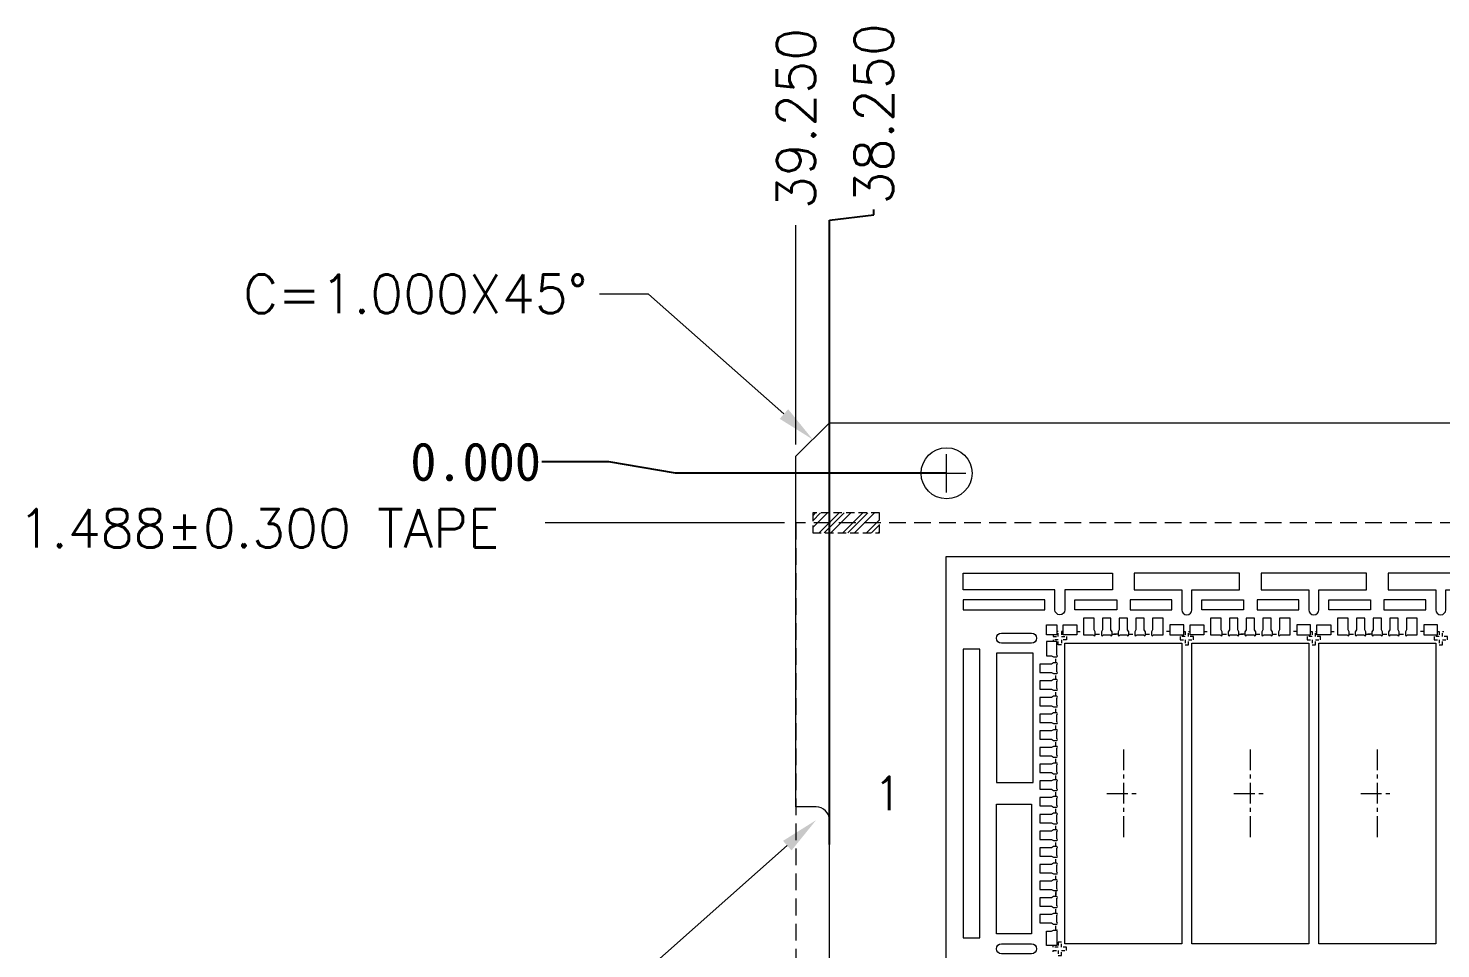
# Model space of a CAD drawing. Header units: millimetres. Extents: x -229 to -105, y -151 to 3.
# Drawn here: x -227.8 to -185.51, y -24.16 to 3.4 of the extents above; entities that cross this region are included whole.
import ezdxf

# ---------------------------------------------------------------- set-up
doc = ezdxf.new("R2010")
doc.units = ezdxf.units.MM
for name, pattern in [('CENTER', [2, 1.25, -0.25, 0.25, -0.25]), ('DASHED', [0.75, 0.5, -0.25]), ('HIDDEN', [0.375, 0.25, -0.125])]:
    doc.linetypes.add(name, pattern=pattern)
for name, color, linetype in [('1', 7, 'Continuous'), ('1D', 4, 'Continuous'), ('ETCH', 4, 'Continuous'), ('PKG', 2, 'Continuous'), ('中心线', 1, 'CENTER'), ('标注', 6, 'Continuous')]:
    doc.layers.add(name, color=color, linetype=linetype)
doc.layers.add('DIM', color=4, linetype='Continuous', lineweight=18)
doc.styles.add('SIMPLEX', font='SIMPLEX')
doc.styles.get("Standard").update_dxf_attribs({"font": 'SimSun.ttf'})
doc.dimstyles.new('ISO-25', dxfattribs={"dimtxt": 0.1, "dimasz": 0.08, "dimexe": 0.015, "dimexo": 0.015, "dimgap": 0.02, "dimtad": 0, "dimzin": 1, "dimdsep": 46, "dimtxsty": 'Standard', "dimcen": 0.1, "dimadec": 0, "dimazin": 0, "dimtfac": 1, "dimtmove": 0, "dimatfit": 3, "dimfxl": 1, "dimarcsym": 0})

# ---------------------------------------------------------------- blocks, each defined once
blk = doc.blocks.new('*D0')
at = {"layer": 'Defpoints', "color": 0, "transparency": 16777216}
for p in [(4527.875, 1746.05), (4539.987, 1745.709), (4539.987, 1745.709)]:
    blk.add_point(p, dxfattribs=at)
at = {"layer": 'DIM', "color": 0, "lineweight": -2, "transparency": 16777216}
for p, q in [((4529.875, 1746.05), (4527.875, 1746.05)), ((4531.875, 1745.709), (4529.875, 1746.05)), ((4539.972, 1745.709), (4531.875, 1745.709))]:
    blk.add_line(p, q, dxfattribs=at)
at = {"layer": 'DIM', "color": 0, "lineweight": 9, "transparency": 16777216, "insert": (4525.891, 1746.05), "char_height": 1.15, "attachment_point": 5}
blk.add_mtext('0.000', dxfattribs=at)
blk = doc.blocks.new('*D34')
at = {"layer": 'Defpoints', "color": 0, "transparency": 16777216}
for p in [(4537.811, 1753.604), (4574.73, 1745.709), (4536.48, 1734.581)]:
    blk.add_point(p, dxfattribs=at)
at = {"layer": 'DIM', "color": 0, "lineweight": -2, "transparency": 16777216}
for p, q in [((4536.48, 1753.284), (4537.811, 1753.444)), ((4537.811, 1753.444), (4537.811, 1753.604)), ((4536.48, 1734.596), (4536.48, 1753.284))]:
    blk.add_line(p, q, dxfattribs=at)
at = {"layer": 'DIM', "color": 0, "lineweight": 9, "transparency": 16777216, "insert": (4537.811, 1756.472), "char_height": 1.15, "attachment_point": 5, "rotation": 90, "style": 'SIMPLEX'}
blk.add_mtext('38.250', dxfattribs=at)

msp = doc.modelspace()

# ---------------------------------------------------------------- hatches: boundary and pattern name
at = {"layer": 'ETCH', "lineweight": 9}
h = msp.add_hatch(dxfattribs=at)
h.set_pattern_fill('ANSI31', color=256, scale=2, style=0)
h.set_pattern_definition([(45, (-165.56398, -9.92434), (-0.1767767, 0.1767767), [])])
h.paths.add_polyline_path([(-204.314, -11.1123), (-204.314, -11.7123), (-202.314, -11.7123), (-202.314, -11.1123)])
h.paths.add_polyline_path([(-204.314, -83.7123), (-204.314, -83.1123), (-202.314, -83.1123), (-202.314, -83.7123)])
h = msp.add_hatch(dxfattribs=at)
h.set_pattern_fill('ANSI31', color=256, scale=4, style=0)
h.set_pattern_definition([(45, (-41.42513, 20.01857), (-0.3535534, 0.3535534), [])])
h.paths.add_polyline_path([(-204.314, -11.1123), (-204.314, -11.7123), (-202.314, -11.7123), (-202.314, -11.1123)])
h.paths.add_polyline_path([(-118.9251, -127.5574), (-118.9251, -126.3574), (-114.9251, -126.3574), (-114.9251, -127.5574)])

# ---------------------------------------------------------------- linework, layer by layer
at = {"lineweight": 0}
for p, q in [((-204.214, -19.9123, -0.0526), (-204.814, -19.9123, -0.0526)), ((-203.814, -39.5123, -0.0526), (-203.814, -20.3123, -0.0526))]:
    msp.add_line(p, q, dxfattribs=at)
at = {"lineweight": 9, "elevation": -0.0526}
for points in [[(-197.064, -14.0123), (-197.064, -13.4123), (-199.814, -13.4123), (-199.814, -12.9123), (-195.339, -12.9123), (-195.339, -13.4123), (-196.764, -13.4123), (-196.764, -14.0123, -1)], [(-192.964, -14.0123), (-192.964, -13.4123), (-191.539, -13.4123), (-191.539, -12.9123), (-194.689, -12.9123), (-194.689, -13.4123), (-193.264, -13.4123), (-193.264, -14.0123, 1)], [(-189.164, -14.0123), (-189.164, -13.4123), (-187.739, -13.4123), (-187.739, -12.9123), (-190.889, -12.9123), (-190.889, -13.4123), (-189.464, -13.4123), (-189.464, -14.0123, 1)], [(-185.364, -14.0123), (-185.364, -13.4123), (-183.939, -13.4123), (-183.939, -12.9123), (-187.089, -12.9123), (-187.089, -13.4123), (-185.664, -13.4123), (-185.664, -14.0123, 1)]]:
    msp.add_lwpolyline(points, format="xyb", close=True, dxfattribs=at)
for points in [[(-199.814, -13.7123), (-199.814, -14.0123), (-197.364, -14.0123), (-197.364, -13.7123)], [(-195.214, -14.0123), (-196.464, -14.0123), (-196.464, -13.7123), (-195.214, -13.7123)], [(-194.814, -14.0123), (-193.564, -14.0123), (-193.564, -13.7123), (-194.814, -13.7123)], [(-191.414, -14.0123), (-192.664, -14.0123), (-192.664, -13.7123), (-191.414, -13.7123)], [(-191.014, -14.0123), (-189.764, -14.0123), (-189.764, -13.7123), (-191.014, -13.7123)], [(-187.614, -14.0123), (-188.864, -14.0123), (-188.864, -13.7123), (-187.614, -13.7123)], [(-187.214, -14.0123), (-185.964, -14.0123), (-185.964, -13.7123), (-187.214, -13.7123)], [(-199.814, -23.8373), (-199.314, -23.8373), (-199.314, -15.1873), (-199.814, -15.1873)]]:
    msp.add_lwpolyline(points, close=True, dxfattribs=at)
at = {"lineweight": 9, "ltscale": 10, "elevation": -0.0526}
for points in [[(-197.764, -15.0123), (-198.664, -15.0123, -1), (-198.664, -14.7123), (-197.764, -14.7123, -1), (-197.764, -15.0123)], [(-197.764, -24.3123), (-198.664, -24.3123, -1), (-198.664, -24.0123), (-197.764, -24.0123, -1), (-197.764, -24.3123)]]:
    msp.add_lwpolyline(points, format="xyb", dxfattribs=at)
for points in [[(-198.814, -15.3123), (-198.814, -19.1873), (-197.714, -19.1873), (-197.714, -15.3123)], [(-198.814, -23.7123), (-198.814, -19.8373), (-197.764, -19.8373), (-197.764, -23.7123)]]:
    msp.add_lwpolyline(points, close=True, dxfattribs=at)
at = {"lineweight": 0}
msp.add_arc((-204.214, -20.3123, -0.0526), 0.4, 360, 90, dxfattribs=at)
at = {"layer": '1', "lineweight": 9}
for p, q in [((-204.814, -9.4123, -0.0526), (-203.814, -8.4123, -0.0526)), ((-203.814, -8.4123, -0.0526), (-128.314, -8.4123, -0.0526)), ((-204.814, -19.9123, -0.0526), (-204.814, -9.4123, -0.0526)), ((-197.314, -14.7673, -0.0526), (-197.314, -14.4623, -0.0526)), ((-197.314, -14.4623, -0.0526), (-197.009, -14.4623, -0.0526)), ((-197.009, -14.7673, -0.0526), (-197.314, -14.7673, -0.0526)), ((-197.009, -14.4623, -0.0526), (-197.009, -14.7673, -0.0526)), ((-196.819, -14.4623, -0.0526), (-196.404, -14.4623, -0.0526)), ((-196.819, -14.7673, -0.0526), (-196.819, -14.4623, -0.0526)), ((-196.404, -14.7673, -0.0526), (-196.819, -14.7673, -0.0526)), ((-196.404, -14.4623, -0.0526), (-196.404, -14.7673, -0.0526)), ((-193.209, -14.4623, -0.0526), (-193.624, -14.4623, -0.0526)), ((-193.624, -14.4623, -0.0526), (-193.624, -14.7673, -0.0526)), ((-193.624, -14.7673, -0.0526), (-193.209, -14.7673, -0.0526)), ((-193.209, -14.7673, -0.0526), (-193.209, -14.4623, -0.0526)), ((-193.019, -14.4623, -0.0526), (-192.604, -14.4623, -0.0526)), ((-193.019, -14.7673, -0.0526), (-193.019, -14.4623, -0.0526)), ((-192.604, -14.7673, -0.0526), (-193.019, -14.7673, -0.0526)), ((-192.604, -14.4623, -0.0526), (-192.604, -14.7673, -0.0526)), ((-189.409, -14.4623, -0.0526), (-189.824, -14.4623, -0.0526)), ((-189.824, -14.4623, -0.0526), (-189.824, -14.7673, -0.0526)), ((-189.824, -14.7673, -0.0526), (-189.409, -14.7673, -0.0526)), ((-189.409, -14.7673, -0.0526), (-189.409, -14.4623, -0.0526)), ((-189.219, -14.4623, -0.0526), (-188.804, -14.4623, -0.0526)), ((-189.219, -14.7673, -0.0526), (-189.219, -14.4623, -0.0526)), ((-188.804, -14.7673, -0.0526), (-189.219, -14.7673, -0.0526)), ((-188.804, -14.4623, -0.0526), (-188.804, -14.7673, -0.0526)), ((-185.609, -14.4623, -0.0526), (-186.024, -14.4623, -0.0526)), ((-186.024, -14.4623, -0.0526), (-186.024, -14.7673, -0.0526)), ((-186.024, -14.7673, -0.0526), (-185.609, -14.7673, -0.0526)), ((-185.609, -14.7673, -0.0526), (-185.609, -14.4623, -0.0526)), ((-197.314, -14.9573, -0.0526), (-197.314, -15.3873, -0.0526)), ((-197.009, -14.9573, -0.0526), (-197.314, -14.9573, -0.0526)), ((-197.314, -14.9573, -0.0526), (-197.314, -15.3723, -0.0526)), ((-197.009, -15.3723, -0.0526), (-197.009, -14.9573, -0.0526)), ((-197.314, -15.3873, -0.0526), (-197.164, -15.3873, -0.0526)), ((-197.164, -15.3873, -0.0526), (-197.107, -15.4223, -0.0526)), ((-197.107, -15.4223, -0.0526), (-197.009, -15.4223, -0.0526)), ((-197.009, -15.3723, -0.0526), (-197.009, -15.3723, -0.0526)), ((-197.314, -24.0673, -0.0526), (-197.314, -23.6373, -0.0526)), ((-197.314, -23.6373, -0.0526), (-197.164, -23.6373, -0.0526)), ((-197.314, -24.0673, -0.0526), (-197.314, -23.6523, -0.0526)), ((-197.164, -23.6373, -0.0526), (-197.107, -23.6023, -0.0526)), ((-197.107, -23.6023, -0.0526), (-197.009, -23.6023, -0.0526)), ((-197.009, -23.6523, -0.0526), (-197.009, -23.6523, -0.0526)), ((-197.009, -23.6523, -0.0526), (-197.009, -24.0673, -0.0526)), ((-197.009, -24.0673, -0.0526), (-197.314, -24.0673, -0.0526))]:
    msp.add_line(p, q, dxfattribs=at)
at = {"layer": '1', "color": 0, "lineweight": 9}
for p, q in [((-195.889, -14.2623, -0.0526), (-196.204, -14.2623, -0.0526)), ((-196.204, -14.2623, -0.0526), (-196.204, -14.7673, -0.0526)), ((-195.889, -14.6123, -0.0526), (-195.889, -14.2623, -0.0526)), ((-195.389, -14.2623, -0.0526), (-195.639, -14.2623, -0.0526)), ((-195.639, -14.2623, -0.0526), (-195.639, -14.6123, -0.0526)), ((-195.389, -14.6123, -0.0526), (-195.389, -14.2623, -0.0526)), ((-194.889, -14.2623, -0.0526), (-195.139, -14.2623, -0.0526)), ((-195.139, -14.2623, -0.0526), (-195.139, -14.6123, -0.0526)), ((-194.889, -14.6123, -0.0526), (-194.889, -14.2623, -0.0526)), ((-194.389, -14.2623, -0.0526), (-194.639, -14.2623, -0.0526)), ((-194.639, -14.2623, -0.0526), (-194.639, -14.6123, -0.0526)), ((-194.389, -14.6123, -0.0526), (-194.389, -14.2623, -0.0526)), ((-194.139, -14.2623, -0.0526), (-194.139, -14.6123, -0.0526)), ((-193.824, -14.2623, -0.0526), (-194.139, -14.2623, -0.0526)), ((-193.824, -14.7673, -0.0526), (-193.824, -14.2623, -0.0526)), ((-192.089, -14.2623, -0.0526), (-192.404, -14.2623, -0.0526)), ((-192.404, -14.2623, -0.0526), (-192.404, -14.7673, -0.0526)), ((-192.089, -14.6123, -0.0526), (-192.089, -14.2623, -0.0526)), ((-191.589, -14.2623, -0.0526), (-191.839, -14.2623, -0.0526)), ((-191.839, -14.2623, -0.0526), (-191.839, -14.6123, -0.0526)), ((-191.589, -14.6123, -0.0526), (-191.589, -14.2623, -0.0526)), ((-191.089, -14.2623, -0.0526), (-191.339, -14.2623, -0.0526)), ((-191.339, -14.2623, -0.0526), (-191.339, -14.6123, -0.0526)), ((-191.089, -14.6123, -0.0526), (-191.089, -14.2623, -0.0526)), ((-190.589, -14.2623, -0.0526), (-190.839, -14.2623, -0.0526)), ((-190.839, -14.2623, -0.0526), (-190.839, -14.6123, -0.0526)), ((-190.589, -14.6123, -0.0526), (-190.589, -14.2623, -0.0526)), ((-190.339, -14.2623, -0.0526), (-190.339, -14.6123, -0.0526)), ((-190.024, -14.2623, -0.0526), (-190.339, -14.2623, -0.0526)), ((-190.024, -14.7673, -0.0526), (-190.024, -14.2623, -0.0526)), ((-188.289, -14.2623, -0.0526), (-188.604, -14.2623, -0.0526)), ((-188.604, -14.2623, -0.0526), (-188.604, -14.7673, -0.0526)), ((-188.289, -14.6123, -0.0526), (-188.289, -14.2623, -0.0526)), ((-187.789, -14.2623, -0.0526), (-188.039, -14.2623, -0.0526)), ((-188.039, -14.2623, -0.0526), (-188.039, -14.6123, -0.0526)), ((-187.789, -14.6123, -0.0526), (-187.789, -14.2623, -0.0526)), ((-187.289, -14.2623, -0.0526), (-187.539, -14.2623, -0.0526)), ((-187.539, -14.2623, -0.0526), (-187.539, -14.6123, -0.0526)), ((-187.289, -14.6123, -0.0526), (-187.289, -14.2623, -0.0526)), ((-186.789, -14.2623, -0.0526), (-187.039, -14.2623, -0.0526)), ((-187.039, -14.2623, -0.0526), (-187.039, -14.6123, -0.0526)), ((-186.789, -14.6123, -0.0526), (-186.789, -14.2623, -0.0526)), ((-186.539, -14.2623, -0.0526), (-186.539, -14.6123, -0.0526)), ((-186.224, -14.2623, -0.0526), (-186.539, -14.2623, -0.0526)), ((-186.224, -14.7673, -0.0526), (-186.224, -14.2623, -0.0526)), ((-196.204, -14.7673, -0.0526), (-195.904, -14.7673, -0.0526)), ((-195.854, -14.6694, -0.0526), (-195.889, -14.6123, -0.0526)), ((-195.854, -14.7673, -0.0526), (-195.854, -14.6694, -0.0526)), ((-195.639, -14.6123, -0.0526), (-195.674, -14.6694, -0.0526)), ((-195.674, -14.6694, -0.0526), (-195.674, -14.7673, -0.0526)), ((-195.624, -14.7673, -0.0526), (-195.404, -14.7673, -0.0526)), ((-195.354, -14.6694, -0.0526), (-195.389, -14.6123, -0.0526)), ((-195.354, -14.7673, -0.0526), (-195.354, -14.6694, -0.0526)), ((-195.139, -14.6123, -0.0526), (-195.174, -14.6694, -0.0526)), ((-195.174, -14.6694, -0.0526), (-195.174, -14.7673, -0.0526)), ((-195.124, -14.7673, -0.0526), (-194.904, -14.7673, -0.0526)), ((-194.854, -14.6694, -0.0526), (-194.889, -14.6123, -0.0526)), ((-194.854, -14.7673, -0.0526), (-194.854, -14.6694, -0.0526)), ((-194.639, -14.6123, -0.0526), (-194.674, -14.6694, -0.0526)), ((-194.674, -14.6694, -0.0526), (-194.674, -14.7673, -0.0526)), ((-194.624, -14.7673, -0.0526), (-194.404, -14.7673, -0.0526)), ((-194.354, -14.6694, -0.0526), (-194.389, -14.6123, -0.0526)), ((-194.354, -14.7673, -0.0526), (-194.354, -14.6694, -0.0526)), ((-194.139, -14.6123, -0.0526), (-194.174, -14.6694, -0.0526)), ((-194.174, -14.6694, -0.0526), (-194.174, -14.7673, -0.0526)), ((-194.124, -14.7673, -0.0526), (-193.824, -14.7673, -0.0526)), ((-192.404, -14.7673, -0.0526), (-192.104, -14.7673, -0.0526)), ((-192.054, -14.6694, -0.0526), (-192.089, -14.6123, -0.0526)), ((-192.054, -14.7673, -0.0526), (-192.054, -14.6694, -0.0526)), ((-191.839, -14.6123, -0.0526), (-191.874, -14.6694, -0.0526)), ((-191.874, -14.6694, -0.0526), (-191.874, -14.7673, -0.0526)), ((-191.824, -14.7673, -0.0526), (-191.604, -14.7673, -0.0526)), ((-191.554, -14.6694, -0.0526), (-191.589, -14.6123, -0.0526)), ((-191.554, -14.7673, -0.0526), (-191.554, -14.6694, -0.0526)), ((-191.339, -14.6123, -0.0526), (-191.374, -14.6694, -0.0526)), ((-191.374, -14.6694, -0.0526), (-191.374, -14.7673, -0.0526)), ((-191.324, -14.7673, -0.0526), (-191.104, -14.7673, -0.0526)), ((-191.054, -14.6694, -0.0526), (-191.089, -14.6123, -0.0526)), ((-191.054, -14.7673, -0.0526), (-191.054, -14.6694, -0.0526)), ((-190.839, -14.6123, -0.0526), (-190.874, -14.6694, -0.0526)), ((-190.874, -14.6694, -0.0526), (-190.874, -14.7673, -0.0526)), ((-190.824, -14.7673, -0.0526), (-190.604, -14.7673, -0.0526)), ((-190.554, -14.6694, -0.0526), (-190.589, -14.6123, -0.0526)), ((-190.554, -14.7673, -0.0526), (-190.554, -14.6694, -0.0526)), ((-190.339, -14.6123, -0.0526), (-190.374, -14.6694, -0.0526)), ((-190.374, -14.6694, -0.0526), (-190.374, -14.7673, -0.0526)), ((-190.324, -14.7673, -0.0526), (-190.024, -14.7673, -0.0526)), ((-188.604, -14.7673, -0.0526), (-188.304, -14.7673, -0.0526)), ((-188.254, -14.6694, -0.0526), (-188.289, -14.6123, -0.0526)), ((-188.254, -14.7673, -0.0526), (-188.254, -14.6694, -0.0526)), ((-188.039, -14.6123, -0.0526), (-188.074, -14.6694, -0.0526)), ((-188.074, -14.6694, -0.0526), (-188.074, -14.7673, -0.0526)), ((-188.024, -14.7673, -0.0526), (-187.804, -14.7673, -0.0526)), ((-187.754, -14.6694, -0.0526), (-187.789, -14.6123, -0.0526)), ((-187.754, -14.7673, -0.0526), (-187.754, -14.6694, -0.0526)), ((-187.539, -14.6123, -0.0526), (-187.574, -14.6694, -0.0526)), ((-187.574, -14.6694, -0.0526), (-187.574, -14.7673, -0.0526)), ((-187.524, -14.7673, -0.0526), (-187.304, -14.7673, -0.0526)), ((-187.254, -14.6694, -0.0526), (-187.289, -14.6123, -0.0526)), ((-187.254, -14.7673, -0.0526), (-187.254, -14.6694, -0.0526)), ((-187.039, -14.6123, -0.0526), (-187.074, -14.6694, -0.0526)), ((-187.074, -14.6694, -0.0526), (-187.074, -14.7673, -0.0526)), ((-187.024, -14.7673, -0.0526), (-186.804, -14.7673, -0.0526)), ((-186.754, -14.6694, -0.0526), (-186.789, -14.6123, -0.0526)), ((-186.754, -14.7673, -0.0526), (-186.754, -14.6694, -0.0526)), ((-186.539, -14.6123, -0.0526), (-186.574, -14.6694, -0.0526)), ((-186.574, -14.6694, -0.0526), (-186.574, -14.7673, -0.0526)), ((-186.524, -14.7673, -0.0526), (-186.224, -14.7673, -0.0526)), ((-197.514, -15.6373, -0.0526), (-197.514, -15.8873, -0.0526)), ((-197.164, -15.6373, -0.0526), (-197.514, -15.6373, -0.0526)), ((-197.107, -15.6023, -0.0526), (-197.164, -15.6373, -0.0526)), ((-197.009, -15.6023, -0.0526), (-197.107, -15.6023, -0.0526)), ((-197.514, -15.8873, -0.0526), (-197.164, -15.8873, -0.0526)), ((-197.164, -15.8873, -0.0526), (-197.107, -15.9223, -0.0526)), ((-197.107, -15.9223, -0.0526), (-197.009, -15.9223, -0.0526)), ((-197.009, -15.8723, -0.0526), (-197.009, -15.6523, -0.0526)), ((-197.514, -16.1373, -0.0526), (-197.514, -16.3873, -0.0526)), ((-197.164, -16.1373, -0.0526), (-197.514, -16.1373, -0.0526)), ((-197.514, -16.3873, -0.0526), (-197.164, -16.3873, -0.0526)), ((-197.107, -16.1023, -0.0526), (-197.164, -16.1373, -0.0526)), ((-197.164, -16.3873, -0.0526), (-197.107, -16.4223, -0.0526)), ((-197.009, -16.1023, -0.0526), (-197.107, -16.1023, -0.0526)), ((-197.107, -16.4223, -0.0526), (-197.009, -16.4223, -0.0526)), ((-197.009, -16.3723, -0.0526), (-197.009, -16.1523, -0.0526)), ((-197.514, -16.6373, -0.0526), (-197.514, -16.8873, -0.0526)), ((-197.164, -16.6373, -0.0526), (-197.514, -16.6373, -0.0526)), ((-197.514, -16.8873, -0.0526), (-197.164, -16.8873, -0.0526)), ((-197.107, -16.6023, -0.0526), (-197.164, -16.6373, -0.0526)), ((-197.164, -16.8873, -0.0526), (-197.107, -16.9223, -0.0526)), ((-197.009, -16.6023, -0.0526), (-197.107, -16.6023, -0.0526)), ((-197.009, -16.8723, -0.0526), (-197.009, -16.6523, -0.0526)), ((-197.514, -17.1373, -0.0526), (-197.514, -17.3873, -0.0526)), ((-197.164, -17.1373, -0.0526), (-197.514, -17.1373, -0.0526)), ((-197.107, -17.1023, -0.0526), (-197.164, -17.1373, -0.0526)), ((-197.107, -16.9223, -0.0526), (-197.009, -16.9223, -0.0526)), ((-197.009, -17.1023, -0.0526), (-197.107, -17.1023, -0.0526)), ((-197.009, -17.3723, -0.0526), (-197.009, -17.1523, -0.0526)), ((-197.514, -17.3873, -0.0526), (-197.164, -17.3873, -0.0526)), ((-197.514, -17.6373, -0.0526), (-197.514, -17.8873, -0.0526)), ((-197.164, -17.6373, -0.0526), (-197.514, -17.6373, -0.0526)), ((-197.164, -17.3873, -0.0526), (-197.107, -17.4223, -0.0526)), ((-197.107, -17.6023, -0.0526), (-197.164, -17.6373, -0.0526)), ((-197.107, -17.4223, -0.0526), (-197.009, -17.4223, -0.0526)), ((-197.009, -17.6023, -0.0526), (-197.107, -17.6023, -0.0526)), ((-197.009, -17.8723, -0.0526), (-197.009, -17.6523, -0.0526)), ((-197.514, -17.8873, -0.0526), (-197.164, -17.8873, -0.0526)), ((-197.514, -18.1373, -0.0526), (-197.514, -18.3873, -0.0526)), ((-197.164, -18.1373, -0.0526), (-197.514, -18.1373, -0.0526)), ((-197.164, -17.8873, -0.0526), (-197.107, -17.9223, -0.0526)), ((-197.107, -18.1023, -0.0526), (-197.164, -18.1373, -0.0526)), ((-197.107, -17.9223, -0.0526), (-197.009, -17.9223, -0.0526)), ((-197.009, -18.1023, -0.0526), (-197.107, -18.1023, -0.0526)), ((-197.009, -18.3723, -0.0526), (-197.009, -18.1523, -0.0526)), ((-197.514, -18.3873, -0.0526), (-197.164, -18.3873, -0.0526)), ((-197.164, -18.3873, -0.0526), (-197.107, -18.4223, -0.0526)), ((-197.107, -18.6023, -0.0526), (-197.164, -18.6373, -0.0526)), ((-197.107, -18.4223, -0.0526), (-197.009, -18.4223, -0.0526)), ((-197.009, -18.6023, -0.0526), (-197.107, -18.6023, -0.0526)), ((-197.514, -18.6373, -0.0526), (-197.514, -18.8873, -0.0526)), ((-197.164, -18.6373, -0.0526), (-197.514, -18.6373, -0.0526)), ((-197.514, -18.8873, -0.0526), (-197.164, -18.8873, -0.0526)), ((-197.164, -18.8873, -0.0526), (-197.107, -18.9223, -0.0526)), ((-197.107, -18.9223, -0.0526), (-197.009, -18.9223, -0.0526)), ((-197.009, -18.8723, -0.0526), (-197.009, -18.6523, -0.0526)), ((-197.514, -19.1373, -0.0526), (-197.514, -19.3873, -0.0526)), ((-197.164, -19.1373, -0.0526), (-197.514, -19.1373, -0.0526)), ((-197.514, -19.3873, -0.0526), (-197.164, -19.3873, -0.0526)), ((-197.107, -19.1023, -0.0526), (-197.164, -19.1373, -0.0526)), ((-197.164, -19.3873, -0.0526), (-197.107, -19.4223, -0.0526)), ((-197.009, -19.1023, -0.0526), (-197.107, -19.1023, -0.0526)), ((-197.107, -19.4223, -0.0526), (-197.009, -19.4223, -0.0526)), ((-197.009, -19.3723, -0.0526), (-197.009, -19.1523, -0.0526)), ((-197.514, -19.6373, -0.0526), (-197.514, -19.8873, -0.0526)), ((-197.164, -19.6373, -0.0526), (-197.514, -19.6373, -0.0526)), ((-197.107, -19.6023, -0.0526), (-197.164, -19.6373, -0.0526)), ((-197.009, -19.6023, -0.0526), (-197.107, -19.6023, -0.0526)), ((-197.009, -19.8723, -0.0526), (-197.009, -19.6523, -0.0526)), ((-197.514, -19.8873, -0.0526), (-197.164, -19.8873, -0.0526)), ((-197.514, -20.1373, -0.0526), (-197.514, -20.3873, -0.0526)), ((-197.164, -20.1373, -0.0526), (-197.514, -20.1373, -0.0526)), ((-197.164, -19.8873, -0.0526), (-197.107, -19.9223, -0.0526)), ((-197.107, -20.1023, -0.0526), (-197.164, -20.1373, -0.0526)), ((-197.107, -19.9223, -0.0526), (-197.009, -19.9223, -0.0526)), ((-197.009, -20.1023, -0.0526), (-197.107, -20.1023, -0.0526)), ((-197.009, -20.3723, -0.0526), (-197.009, -20.1523, -0.0526)), ((-197.514, -20.3873, -0.0526), (-197.164, -20.3873, -0.0526)), ((-197.514, -20.6373, -0.0526), (-197.514, -20.8873, -0.0526)), ((-197.164, -20.6373, -0.0526), (-197.514, -20.6373, -0.0526)), ((-197.164, -20.3873, -0.0526), (-197.107, -20.4223, -0.0526)), ((-197.107, -20.6023, -0.0526), (-197.164, -20.6373, -0.0526)), ((-197.107, -20.4223, -0.0526), (-197.009, -20.4223, -0.0526)), ((-197.009, -20.6023, -0.0526), (-197.107, -20.6023, -0.0526)), ((-197.009, -20.8723, -0.0526), (-197.009, -20.6523, -0.0526)), ((-197.514, -20.8873, -0.0526), (-197.164, -20.8873, -0.0526)), ((-197.514, -21.1373, -0.0526), (-197.514, -21.3873, -0.0526)), ((-197.164, -21.1373, -0.0526), (-197.514, -21.1373, -0.0526)), ((-197.164, -20.8873, -0.0526), (-197.107, -20.9223, -0.0526)), ((-197.107, -21.1023, -0.0526), (-197.164, -21.1373, -0.0526)), ((-197.107, -20.9223, -0.0526), (-197.009, -20.9223, -0.0526)), ((-197.009, -21.1023, -0.0526), (-197.107, -21.1023, -0.0526)), ((-197.514, -21.3873, -0.0526), (-197.164, -21.3873, -0.0526)), ((-197.164, -21.3873, -0.0526), (-197.107, -21.4223, -0.0526)), ((-197.107, -21.4223, -0.0526), (-197.009, -21.4223, -0.0526)), ((-197.009, -21.3723, -0.0526), (-197.009, -21.1523, -0.0526)), ((-197.514, -21.6373, -0.0526), (-197.514, -21.8873, -0.0526)), ((-197.164, -21.6373, -0.0526), (-197.514, -21.6373, -0.0526)), ((-197.514, -21.8873, -0.0526), (-197.164, -21.8873, -0.0526)), ((-197.107, -21.6023, -0.0526), (-197.164, -21.6373, -0.0526)), ((-197.164, -21.8873, -0.0526), (-197.107, -21.9223, -0.0526)), ((-197.009, -21.6023, -0.0526), (-197.107, -21.6023, -0.0526)), ((-197.107, -21.9223, -0.0526), (-197.009, -21.9223, -0.0526)), ((-197.009, -21.8723, -0.0526), (-197.009, -21.6523, -0.0526)), ((-197.514, -22.1373, -0.0526), (-197.514, -22.3873, -0.0526)), ((-197.164, -22.1373, -0.0526), (-197.514, -22.1373, -0.0526)), ((-197.514, -22.3873, -0.0526), (-197.164, -22.3873, -0.0526)), ((-197.107, -22.1023, -0.0526), (-197.164, -22.1373, -0.0526)), ((-197.164, -22.3873, -0.0526), (-197.107, -22.4223, -0.0526)), ((-197.009, -22.1023, -0.0526), (-197.107, -22.1023, -0.0526)), ((-197.009, -22.3723, -0.0526), (-197.009, -22.1523, -0.0526)), ((-197.514, -22.6373, -0.0526), (-197.514, -22.8873, -0.0526)), ((-197.164, -22.6373, -0.0526), (-197.514, -22.6373, -0.0526)), ((-197.107, -22.6023, -0.0526), (-197.164, -22.6373, -0.0526)), ((-197.107, -22.4223, -0.0526), (-197.009, -22.4223, -0.0526)), ((-197.009, -22.6023, -0.0526), (-197.107, -22.6023, -0.0526)), ((-197.009, -22.8723, -0.0526), (-197.009, -22.6523, -0.0526)), ((-197.514, -22.8873, -0.0526), (-197.164, -22.8873, -0.0526)), ((-197.514, -23.1373, -0.0526), (-197.514, -23.3873, -0.0526)), ((-197.164, -23.1373, -0.0526), (-197.514, -23.1373, -0.0526)), ((-197.164, -22.8873, -0.0526), (-197.107, -22.9223, -0.0526)), ((-197.107, -23.1023, -0.0526), (-197.164, -23.1373, -0.0526)), ((-197.107, -22.9223, -0.0526), (-197.009, -22.9223, -0.0526)), ((-197.009, -23.1023, -0.0526), (-197.107, -23.1023, -0.0526)), ((-197.009, -23.3723, -0.0526), (-197.009, -23.1523, -0.0526)), ((-197.514, -23.3873, -0.0526), (-197.164, -23.3873, -0.0526)), ((-197.164, -23.3873, -0.0526), (-197.107, -23.4223, -0.0526)), ((-197.107, -23.4223, -0.0526), (-197.009, -23.4223, -0.0526))]:
    msp.add_line(p, q, dxfattribs=at)
at = {"layer": '1', "lineweight": 9}
msp.add_circle((-200.307, -9.9243, -0.0526), 0.762, dxfattribs=at)
at = {"layer": '1', "color": 0, "lineweight": 9}
for centre, start, end in [((-195.879, -14.7673, -0.0526), 180, 0), ((-195.649, -14.7673, -0.0526), 180, 0), ((-195.379, -14.7673, -0.0526), 180, 0), ((-195.149, -14.7673, -0.0526), 180, 0), ((-194.879, -14.7673, -0.0526), 180, 0), ((-194.649, -14.7673, -0.0526), 180, 0), ((-194.379, -14.7673, -0.0526), 180, 0), ((-194.149, -14.7673, -0.0526), 180, 0), ((-192.079, -14.7673, -0.0526), 180, 0), ((-191.849, -14.7673, -0.0526), 180, 0), ((-191.579, -14.7673, -0.0526), 180, 0), ((-191.349, -14.7673, -0.0526), 180, 0), ((-191.079, -14.7673, -0.0526), 180, 0), ((-190.849, -14.7673, -0.0526), 180, 0), ((-190.579, -14.7673, -0.0526), 180, 0), ((-190.349, -14.7673, -0.0526), 180, 0), ((-188.279, -14.7673, -0.0526), 180, 0), ((-188.049, -14.7673, -0.0526), 180, 0), ((-187.779, -14.7673, -0.0526), 180, 0), ((-187.549, -14.7673, -0.0526), 180, 0), ((-187.279, -14.7673, -0.0526), 180, 0), ((-187.049, -14.7673, -0.0526), 180, 0), ((-186.779, -14.7673, -0.0526), 180, 0), ((-186.549, -14.7673, -0.0526), 180, 0), ((-197.009, -15.6273, -0.0526), 270, 90), ((-197.009, -15.8973, -0.0526), 270, 90), ((-197.009, -16.1273, -0.0526), 270, 90), ((-197.009, -16.3973, -0.0526), 270, 90), ((-197.009, -16.6273, -0.0526), 270, 90), ((-197.009, -16.8973, -0.0526), 270, 90), ((-197.009, -17.1273, -0.0526), 270, 90), ((-197.009, -17.3973, -0.0526), 270, 90), ((-197.009, -17.6273, -0.0526), 270, 90), ((-197.009, -17.8973, -0.0526), 270, 90), ((-197.009, -18.1273, -0.0526), 270, 90), ((-197.009, -18.3973, -0.0526), 270, 90), ((-197.009, -18.6273, -0.0526), 270, 90), ((-197.009, -18.8973, -0.0526), 270, 90), ((-197.009, -19.1273, -0.0526), 270, 90), ((-197.009, -19.3973, -0.0526), 270, 90), ((-197.009, -19.6273, -0.0526), 270, 90), ((-197.009, -19.8973, -0.0526), 270, 90), ((-197.009, -20.1273, -0.0526), 270, 90), ((-197.009, -20.3973, -0.0526), 270, 90), ((-197.009, -20.6273, -0.0526), 270, 90), ((-197.009, -20.8973, -0.0526), 270, 90), ((-197.009, -21.1273, -0.0526), 270, 90), ((-197.009, -21.3973, -0.0526), 270, 90), ((-197.009, -21.6273, -0.0526), 270, 90), ((-197.009, -21.8973, -0.0526), 270, 90), ((-197.009, -22.1273, -0.0526), 270, 90), ((-197.009, -22.3973, -0.0526), 270, 90), ((-197.009, -22.6273, -0.0526), 270, 90), ((-197.009, -22.8973, -0.0526), 270, 90), ((-197.009, -23.1273, -0.0526), 270, 90), ((-197.009, -23.3973, -0.0526), 270, 90)]:
    msp.add_arc(centre, 0.025, start, end, dxfattribs=at)
at = {"layer": '1', "lineweight": 9}
for centre in [(-197.009, -15.3973, -0.0526), (-197.009, -23.6273, -0.0526)]:
    msp.add_arc(centre, 0.025, 270, 90, dxfattribs=at)
at = {"layer": '1D', "lineweight": 9}
for p, q in [((-200.307, -10.4993, -0.0526), (-200.307, -9.3493, -0.0526)), ((-200.882, -9.9243, -0.0526), (-199.732, -9.9243, -0.0526))]:
    msp.add_line(p, q, dxfattribs=at)
at = {"layer": '1D', "linetype": 'HIDDEN', "lineweight": 9, "elevation": -0.0526}
msp.add_lwpolyline([(-204.314, -11.1123), (-204.314, -11.7123), (-202.314, -11.7123), (-202.314, -11.1123)], close=True, dxfattribs=at)
at = {"layer": '1D', "color": 1, "lineweight": 9, "elevation": -0.0526}
msp.add_lwpolyline([(-128.314, -82.4123), (-200.314, -82.4123), (-200.314, -12.4123), (-128.314, -12.4123)], dxfattribs=at)
at = {"layer": '1D', "color": 4, "linetype": 'HIDDEN', "lineweight": 9, "ltscale": 0.2, "elevation": -0.0526}
for points in [[(-197.114, -14.7673), (-197.114, -14.8123), (-196.964, -14.8123), (-196.964, -14.6623), (-197.009, -14.6623)], [(-196.819, -14.6623), (-196.864, -14.6623), (-196.864, -14.8123), (-196.714, -14.8123), (-196.714, -14.9123), (-196.864, -14.9123), (-196.864, -15.0623), (-196.964, -15.0623), (-196.964, -14.9123), (-197.114, -14.9123), (-197.114, -14.9573)], [(-196.404, -14.6623), (-196.204, -14.6623)], [(-193.624, -14.6623), (-193.824, -14.6623)], [(-193.209, -14.6623), (-193.164, -14.6623), (-193.164, -14.8123), (-193.314, -14.8123), (-193.314, -14.9123), (-193.164, -14.9123), (-193.164, -15.0623), (-193.064, -15.0623), (-193.064, -14.9123), (-192.914, -14.9123), (-192.914, -14.8123), (-193.064, -14.8123), (-193.064, -14.6623), (-193.019, -14.6623)], [(-192.604, -14.6623), (-192.404, -14.6623)], [(-189.824, -14.6623), (-190.024, -14.6623)], [(-189.409, -14.6623), (-189.364, -14.6623), (-189.364, -14.8123), (-189.514, -14.8123), (-189.514, -14.9123), (-189.364, -14.9123), (-189.364, -15.0623), (-189.264, -15.0623), (-189.264, -14.9123), (-189.114, -14.9123), (-189.114, -14.8123), (-189.264, -14.8123), (-189.264, -14.6623), (-189.219, -14.6623)], [(-188.804, -14.6623), (-188.604, -14.6623)], [(-186.024, -14.6623), (-186.224, -14.6623)], [(-185.609, -14.6623), (-185.564, -14.6623), (-185.564, -14.8123), (-185.714, -14.8123), (-185.714, -14.9123), (-185.564, -14.9123), (-185.564, -15.0623), (-185.464, -15.0623), (-185.464, -14.9123), (-185.314, -14.9123), (-185.314, -14.8123), (-185.464, -14.8123), (-185.464, -14.6623), (-185.419, -14.6623)], [(-197.114, -24.2573), (-197.114, -24.2123), (-196.964, -24.2123), (-196.964, -24.3623), (-196.864, -24.3623), (-196.864, -24.3623), (-196.864, -24.2123), (-196.714, -24.2123), (-196.714, -24.1123), (-196.864, -24.1123), (-196.864, -23.9623), (-196.964, -23.9623), (-196.964, -24.1123), (-197.114, -24.1123), (-197.114, -24.0673)]]:
    msp.add_lwpolyline(points, dxfattribs=at)
at = {"layer": '1D', "color": 4, "linetype": 'HIDDEN', "lineweight": 9, "ltscale": 0.5, "elevation": -0.0526}
for points in [[(-195.854, -14.7423), (-195.674, -14.7423)], [(-194.854, -14.7423), (-194.674, -14.7423)], [(-194.354, -14.7423), (-194.174, -14.7423)], [(-192.054, -14.7423), (-191.874, -14.7423)], [(-191.054, -14.7423), (-190.874, -14.7423)], [(-190.554, -14.7423), (-190.374, -14.7423)], [(-188.254, -14.7423), (-188.074, -14.7423)], [(-187.254, -14.7423), (-187.074, -14.7423)], [(-186.754, -14.7423), (-186.574, -14.7423)], [(-197.034, -15.6023), (-197.034, -15.4223)], [(-197.034, -16.1023), (-197.034, -15.9223)], [(-197.034, -16.6023), (-197.034, -16.4223)], [(-197.034, -17.1023), (-197.034, -16.9223)], [(-197.034, -17.6023), (-197.034, -17.4223)], [(-197.034, -18.1023), (-197.034, -17.9223)], [(-197.034, -18.6023), (-197.034, -18.4223)], [(-197.034, -19.1023), (-197.034, -18.9223)], [(-197.034, -19.6023), (-197.034, -19.4223)], [(-197.034, -20.1023), (-197.034, -19.9223)], [(-197.034, -20.6023), (-197.034, -20.4223)], [(-197.034, -21.1023), (-197.034, -20.9223)], [(-197.034, -21.6023), (-197.034, -21.4223)], [(-197.034, -22.1023), (-197.034, -21.9223)], [(-197.034, -23.1023), (-197.034, -22.9223)], [(-197.034, -23.6023), (-197.034, -23.4223)]]:
    msp.add_lwpolyline(points, dxfattribs=at)
for points in [[(-195.174, -14.7423), (-195.354, -14.7423)], [(-191.374, -14.7423), (-191.554, -14.7423)], [(-187.574, -14.7423), (-187.754, -14.7423)], [(-197.034, -22.4223), (-197.034, -22.6023)]]:
    msp.add_lwpolyline(points, close=True, dxfattribs=at)
at = {"layer": 'DIM', "lineweight": 9}
for p, q in [((-204.814, -9.0673, -0.0526), (-204.814, -2.4949, -0.0526)), ((-209.2273, -4.5604, -0.0526), (-210.6961, -4.5604, -0.0526)), ((-205.1748, -8.1498, -0.0526), (-209.2273, -4.5604, -0.0526)), ((-205.159, -11.4123, -0.0526), (-212.3211, -11.4123, -0.0526)), ((-205.0748, -21.0748, -0.0526), (-210.6175, -25.9842, -0.0526))]:
    msp.add_line(p, q, dxfattribs=at)
for points in [[(-205.3019, -8.2933, -0.0526), (-204.314, -8.9123, -0.0526), (-205.0478, -8.0064, -0.0526)], [(-205.2019, -20.9314, -0.0526), (-204.214, -20.3123, -0.0526), (-204.9478, -21.2183, -0.0526)]]:
    msp.add_solid(points, dxfattribs=at)
at = {"layer": 'PKG', "linetype": 'Continuous', "lineweight": 9, "elevation": -0.0526}
for points in [[(-196.764, -24.0123), (-196.764, -15.0123), (-193.264, -15.0123), (-193.264, -24.0123)], [(-192.964, -24.0123), (-192.964, -15.0123), (-189.464, -15.0123), (-189.464, -24.0123)], [(-189.164, -24.0123), (-189.164, -15.0123), (-185.664, -15.0123), (-185.664, -24.0123)]]:
    msp.add_lwpolyline(points, close=True, dxfattribs=at)
at = {"layer": '中心线', "lineweight": 9, "ltscale": 0.5}
for p, q in [((-195.014, -18.1923, -0.0526), (-195.014, -20.8323, -0.0526)), ((-191.214, -18.1923, -0.0526), (-191.214, -20.8323, -0.0526)), ((-187.414, -18.1923, -0.0526), (-187.414, -20.8323, -0.0526)), ((-195.509, -19.5123, -0.0526), (-194.519, -19.5123, -0.0526)), ((-191.709, -19.5123, -0.0526), (-190.719, -19.5123, -0.0526)), ((-187.909, -19.5123, -0.0526), (-186.919, -19.5123, -0.0526))]:
    msp.add_line(p, q, dxfattribs=at)
at = {"layer": '标注', "linetype": 'DASHED', "lineweight": 5}
for p, q in [((-204.814, -11.4123, -0.0526), (-204.814, -83.4123, -0.0526)), ((-105.5273, -11.4123, -0.0526), (-204.814, -11.4123, -0.0526))]:
    msp.add_line(p, q, dxfattribs=at)

# ---------------------------------------------------------------- texts
at = {"layer": 'DIM', "lineweight": 9, "insert": (-204.814, 0.6977, -0.0526), "char_height": 1.15, "attachment_point": 5, "rotation": 90, "style": 'SIMPLEX'}
msp.add_mtext('\\A1;39.250', dxfattribs=at)
at = {"layer": 'DIM', "lineweight": 9, "insert": (-211.0551, -3.9765, -0.0526), "char_height": 1.15, "width": 17.572, "attachment_point": 3, "style": 'SIMPLEX'}
msp.add_mtext('C=1.000X45°', dxfattribs=at)
at = {"layer": 'DIM', "lineweight": 9, "insert": (-220.8955, -11.5711, -0.0526), "char_height": 1.15, "attachment_point": 5, "style": 'SIMPLEX'}
msp.add_mtext('1.488±0.300 TAPE', dxfattribs=at)
at = {"layer": 'DIM', "lineweight": 9, "insert": (-202.064, -19.5123, -0.0526), "char_height": 1, "attachment_point": 5}
msp.add_mtext('{\\Fsimplex|c134;1}', dxfattribs=at)

# ---------------------------------------------------------------- dimensions: what is measured, and where the dimension line sits
at = {"layer": 'DIM', "lineweight": 9}
for feature_location, offset, dtype, origin, override, picture, middle, set_off in [((-203.814, -21.0532, -0.0526), (1.3305, 19.0238), 1, (-165.564, -9.9243, -0.0526), {"dimtxt": 1.15, "dimdec": 3, "dimtxsty": 'SIMPLEX', "dimtdec": 3, "dimarcsym": 2}, '*D34', (-202.4835, 0.8383, -0.0526), (-4740.2942, -1755.6338, -0.0526)), ((-200.30697944, -9.9243411848, -0.0816644091), (-12.1118135709, 0.3403265931), 0, (-200.30697944, -9.9243411848, -0.0816644091), {"dimtxt": 1.15, "dimasz": 1, "dimdec": 3, "dimfxl": 0.0072, "dimarcsym": 2}, '*D0', (-214.4033763442, -9.5840145917, -0.0816644091), (-4740.2942228661, -1755.633767287, -0.0816644091))]:
    dim = msp.add_ordinate_dim(feature_location=feature_location, offset=offset, dtype=dtype, origin=origin, dimstyle='ISO-25', override=override, dxfattribs=at)
    dim.commit()
    dim.dimension.update_dxf_attribs({"geometry": picture, "text_midpoint": middle, "insert": set_off})

doc.saveas('drawing.dxf')
